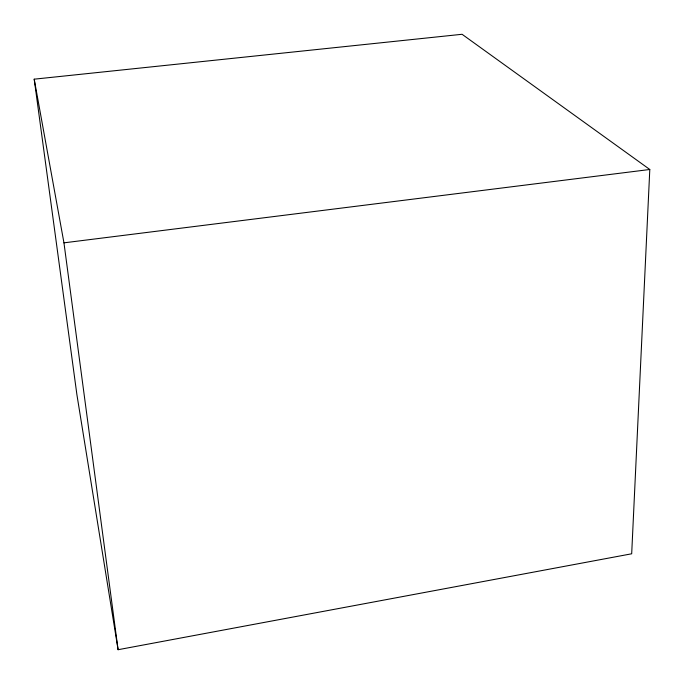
<?xml version="1.0" encoding="UTF-8"?>
<svg xmlns="http://www.w3.org/2000/svg" width="684" height="684" viewBox="0 0 684 684"><rect width="100%" height="100%" fill="white"/><g stroke="black" fill="none" stroke-linecap="round" stroke-linejoin="round"><path stroke-width="1.03" d="M649.8 169.487L631.683 553.792L118.093 649.714L76.899 394.634L34.2 79.173L462.076 34.285L649.8 169.487L63.954 242.837L34.2 79.173M63.954 242.837L118.093 649.714"/></g></svg>
